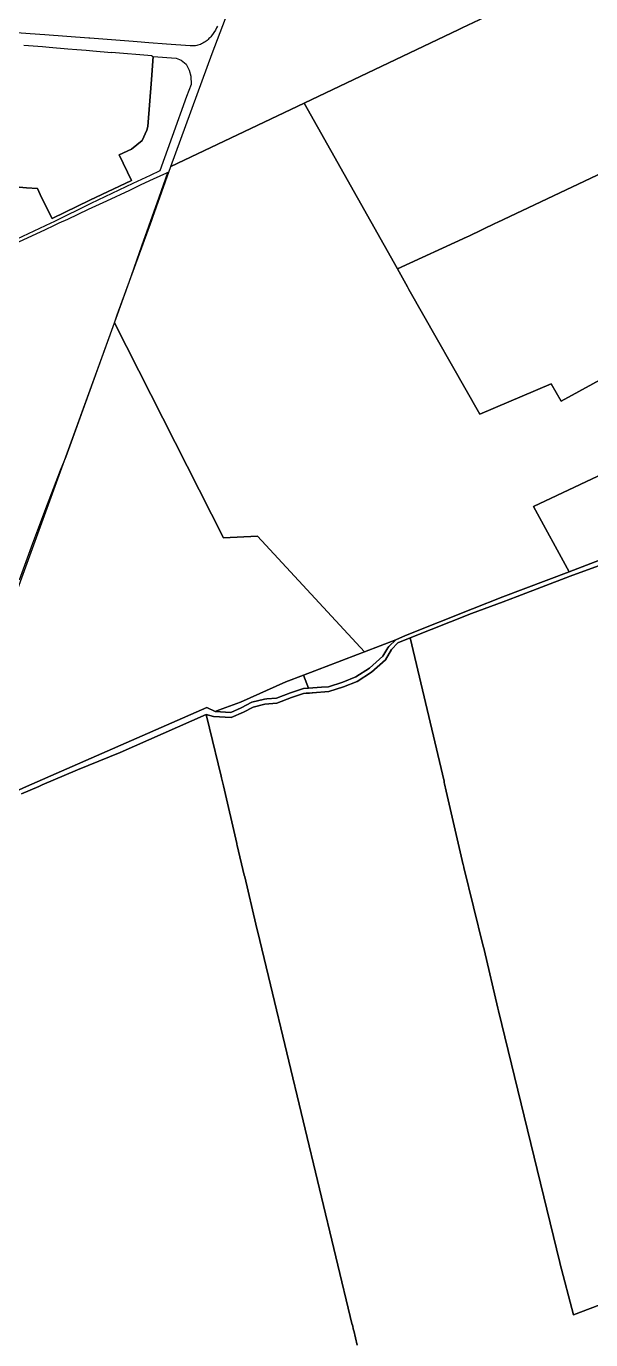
# Model space of a CAD drawing. Header units: metres. Extents: x 3 to 1005126, y 39 to 4383651.
# Drawn here: x 478435 to 479102, y 4361770 to 4363319 of the extents above; entities that cross this region are included whole.
import ezdxf

# ---------------------------------------------------------------- set-up
doc = ezdxf.new("R2010")
doc.units = ezdxf.units.M
doc.header["$MEASUREMENT"] = 0
doc.layers.add('TM_Llucmajor', color=7, linetype='Continuous')

msp = doc.modelspace()

# ---------------------------------------------------------------- linework, layer by layer
at = {"layer": 'TM_Llucmajor', "linetype": 'Continuous', "flags": 128}
for points in [[(478605.9, 4363153.8), (478654.7, 4363287.1), (478725.9, 4363474.6), (478727.9, 4363470.1), (478737.2, 4363457.3), (478754.7, 4363446.9), (478769.2, 4363430.9), (478786.6, 4363424), (478811.5, 4363418.9), (478825.7, 4363406.8), (478843.7, 4363400), (478874, 4363394.4), (478919.1, 4363384.4), (478937.4, 4363377), (478950.3, 4363374.8), (478968.5, 4363358.9), (478987.2, 4363342.4), (478992.4, 4363340.9), (478996.7, 4363339.7), (478949.9, 4363317.7), (478945.7, 4363315.8), (478763.5, 4363228.6), (478605.9, 4363153.8)], [(479076.2, 4362675.8), (479033.8, 4362752.8), (479171.5, 4362817.5), (479172.5, 4362818), (479238.4, 4362849.3), (479249.8, 4362854.7), (479250.8, 4362855.2), (479378.9, 4362916), (479382.5, 4362917.7), (479494.1, 4362971.4), (479545.3, 4362891.9), (479548.2, 4362887.5), (479469.2, 4362847), (479329.2, 4362780.5), (479329.1, 4362780.5), (479298.4, 4362763.5), (479273, 4362752.6), (479270.9, 4362751.7), (479221.4, 4362730.4), (479219.6, 4362729.7), (479164.8, 4362710), (479076.2, 4362675.8)], [(478768.3, 4362538.3), (478762.6, 4362553.7), (478871.6, 4362595.3), (478863.1, 4362587.6), (478863.1, 4362587.4), (478862.2, 4362586), (478856.3, 4362576), (478840.6, 4362562), (478824.4, 4362551.7), (478809, 4362545.3), (478792.2, 4362540.1), (478783.9, 4362539.4), (478768.3, 4362538.3)], [(478676.8, 4362509.8), (478658.3, 4362511), (478662.4, 4362512.5), (478688, 4362521.9), (478741.8, 4362545.8), (478762.6, 4362553.7), (478768.3, 4362538.3), (478762.4, 4362537.8), (478747.3, 4362533), (478730.7, 4362526.6), (478719.4, 4362525.8), (478716.6, 4362525.5), (478701.7, 4362521.7), (478689.1, 4362515), (478676.8, 4362509.8)]]:
    msp.add_lwpolyline(points, close=True, dxfattribs=at)
for points in [[(479282.4, 4363329.3), (479314.4, 4363275.5), (479329.9, 4363249.3), (479326.9, 4363247.6), (479326.3, 4363247.3), (479234.6, 4363203.3), (478991.1, 4363088), (478989.3, 4363087.1), (478957.5, 4363071.9), (478955.8, 4363071.1), (478955.5, 4363070.9), (478873.6, 4363033.1), (478873.6, 4363033.1), (478763.5, 4363228.6), (478945.7, 4363315.8), (478949.9, 4363317.7), (478996.7, 4363339.7)], [(478661.2, 4363319.7), (478659.9, 4363317.4), (478658.5, 4363315), (478654.1, 4363308.3), (478654, 4363308.2), (478653.1, 4363307), (478652.1, 4363305.9), (478651, 4363304.8), (478649.9, 4363303.7), (478648.8, 4363302.7), (478647.6, 4363301.8), (478646.3, 4363300.9), (478645, 4363300.1), (478643.6, 4363299.4), (478642.3, 4363298.7), (478640.9, 4363298.1), (478639.4, 4363297.6), (478637.9, 4363297.2), (478636.5, 4363296.8), (478634.9, 4363296.5), (478633.4, 4363296.3), (478631.9, 4363296.2), (478630.4, 4363296.2), (478628.8, 4363296.2), (478600.9, 4363298.2), (478580.1, 4363299.8), (478566.3, 4363300.9), (478561.6, 4363301.3), (478510.4, 4363305.2), (478509, 4363305.3), (478457.2, 4363309.2), (478457.2, 4363309.2), (478439.9, 4363310.5), (478387.2, 4363314.6)], [(478432.3, 4363297.1), (478454.3, 4363295.4), (478454.4, 4363295.4), (478462.3, 4363294.6), (478484.2, 4363292.8), (478495, 4363291.9), (478506.1, 4363291.1), (478514, 4363290.4), (478536.1, 4363288.6), (478536.1, 4363288.9), (478583.7, 4363284.9), (478583.7, 4363284), (478585.2, 4363283.8), (478585.2, 4363283.8), (478583.2, 4363256.8), (478579, 4363201), (478577.6, 4363196.8), (478572, 4363184.8), (478559.7, 4363174.6), (478544.8, 4363167.9), (478559.5, 4363137.5), (478510.2, 4363114.2), (478466.1, 4363092.5), (478454.6, 4363115), (478451.6, 4363120.8), (478448.5, 4363127.8), (478435.8, 4363128.9), (478413.7, 4363130.7)], [(478413.7, 4363130.7), (478435.8, 4363128.9), (478448.5, 4363127.8), (478451.6, 4363120.8), (478454.6, 4363115), (478466.1, 4363092.5), (478510.2, 4363114.2), (478559.5, 4363137.5), (478544.8, 4363167.9), (478559.7, 4363174.6), (478572, 4363184.8), (478577.6, 4363196.8), (478579, 4363201), (478583.2, 4363256.8), (478585.2, 4363283.8), (478612.1, 4363281.6), (478618.3, 4363279.4), (478623.9, 4363274.7), (478627.7, 4363267.6), (478629.7, 4363260.6), (478629.8, 4363250.8), (478624.5, 4363236.5), (478607.5, 4363189.5), (478593.1, 4363148.9), (478581.5, 4363143.4), (478561.2, 4363133.8), (478511.5, 4363110.3), (478467.9, 4363088.8), (478464.3, 4363087.1), (478417.5, 4363065)], [(479171.5, 4362817.5), (479033.8, 4362752.8), (479076.2, 4362675.8), (478997.9, 4362646), (478962, 4362631.9), (478882.8, 4362600.4), (478871.6, 4362595.3), (478834.5, 4362581.1), (478708.4, 4362717.8), (478708.4, 4362717.8), (478668.2, 4362715.8), (478539.4, 4362969.5), (478542.8, 4362978.9), (478583.5, 4363090.8), (478584.7, 4363094), (478605.9, 4363153.8), (478763.5, 4363228.6), (478873.6, 4363033.1), (478885.2, 4363012), (478886.9, 4363009), (478970.5, 4362861.9), (479054.7, 4362897.4), (479066.6, 4362877), (479162.1, 4362929.2)], [(479162.1, 4362929.2), (479066.6, 4362877), (479054.7, 4362897.4), (478970.5, 4362861.9), (478886.9, 4363009), (478885.2, 4363012), (478873.6, 4363033.1), (478955.5, 4363070.9), (478955.8, 4363071.1), (478957.5, 4363071.9), (478989.3, 4363087.1), (478991.1, 4363088), (479234.6, 4363203.3)], [(478422.3, 4363063.1), (478457.2, 4363079.4), (478468.7, 4363084.8), (478474.3, 4363087.4), (478484.2, 4363092), (478508.8, 4363103.5), (478530.3, 4363113.6), (478557.5, 4363126.2), (478570.2, 4363132.2), (478571.1, 4363132.6), (478585.6, 4363139.4), (478601.1, 4363146.6), (478602.2, 4363147.2), (478601.9, 4363146.3), (478601.9, 4363146.3), (478591.6, 4363117.3), (478579.5, 4363083.2), (478571.4, 4363060), (478556.2, 4363017), (478554.7, 4363012.8), (478542.8, 4362978.9), (478486.7, 4362824.3), (478481.9, 4362811.5), (478475.2, 4362795.4), (478457, 4362746.7), (478442.8, 4362709), (478427.1, 4362665.7)], [(478419.1, 4362638.2), (478486.7, 4362824.3), (478539.4, 4362969.5), (478668.2, 4362715.8), (478708.4, 4362717.8), (478834.5, 4362581.1), (478762.6, 4362553.7), (478741.8, 4362545.8), (478688, 4362521.9), (478662.4, 4362512.5), (478658.3, 4362511), (478648.4, 4362515.6), (478435.5, 4362422.3), (478419, 4362415)], [(478419, 4362415), (478435.5, 4362422.3), (478648.4, 4362515.6), (478658.3, 4362511), (478676.8, 4362509.8), (478689.1, 4362515), (478701.7, 4362521.7), (478716.6, 4362525.5), (478719.4, 4362525.8), (478730.7, 4362526.6), (478747.3, 4362533), (478762.4, 4362537.8), (478768.3, 4362538.3), (478783.9, 4362539.4), (478792.2, 4362540.1), (478809, 4362545.3), (478824.4, 4362551.7), (478840.6, 4362562), (478856.3, 4362576), (478862.2, 4362586), (478863.1, 4362587.4), (478863.1, 4362587.6), (478871.6, 4362595.3), (478882.8, 4362600.4), (478962, 4362631.9), (478997.9, 4362646), (479076.2, 4362675.8), (479164.8, 4362710)], [(479161.5, 4362701.2), (479077.1, 4362670.4), (479014.6, 4362646.5), (478998.2, 4362640.2), (478960.9, 4362626.4), (478888.4, 4362597.6), (478873.8, 4362591.9), (478866.3, 4362583.9), (478859.3, 4362571.9), (478842.8, 4362557.2), (478825.9, 4362546.3), (478809.9, 4362539.8), (478792.3, 4362534.4), (478773.1, 4362532.9), (478772.6, 4362532.9), (478769.6, 4362532.6), (478765.8, 4362532.4), (478762.5, 4362532.1), (478748.2, 4362527.2), (478731.2, 4362520.6), (478716.8, 4362519.6), (478703, 4362516), (478691.7, 4362510.1), (478677, 4362503.7), (478656.3, 4362505), (478647.6, 4362507.5), (478546.1, 4362462.4), (478495.8, 4362441.9), (478454.1, 4362424.4), (478450, 4362422.5), (478429.6, 4362413.6)], [(479196.1, 4361842.5), (479081.3, 4361799), (479065.1, 4361860.2), (479065, 4361860.7), (478992.8, 4362157.5), (478992, 4362160.9), (478975.7, 4362229.9), (478975.6, 4362230.3), (478974.9, 4362232.9), (478974.7, 4362234), (478951.9, 4362326.6), (478951.3, 4362329), (478951.1, 4362330), (478931.1, 4362416.9), (478929.1, 4362425.5), (478928.7, 4362427.1), (478928.4, 4362428.7), (478928.4, 4362428.7), (478888.4, 4362597.6), (478960.9, 4362626.4), (478998.2, 4362640.2), (479014.6, 4362646.5), (479077.1, 4362670.4), (479161.5, 4362701.2)], [(478826, 4361763.2), (478821.8, 4361780.3), (478821.7, 4361780.7), (478820.2, 4361787), (478820.1, 4361787.3), (478723.7, 4362188.2), (478711, 4362240.8), (478706.4, 4362260), (478693.1, 4362315.6), (478692.5, 4362317.9), (478684.2, 4362352.7), (478683.9, 4362354.3), (478683.7, 4362355.1), (478668, 4362423.1), (478665.8, 4362432.6), (478665.4, 4362434.5), (478651.6, 4362491), (478647.6, 4362507.5), (478647.6, 4362507.5), (478656.3, 4362505), (478677, 4362503.7), (478691.7, 4362510.1), (478703, 4362516), (478716.8, 4362519.6), (478731.2, 4362520.6), (478748.2, 4362527.2), (478762.5, 4362532.1), (478765.8, 4362532.4), (478769.6, 4362532.6), (478772.6, 4362532.9), (478773.1, 4362532.9), (478792.3, 4362534.4), (478809.9, 4362539.8), (478825.9, 4362546.3), (478842.8, 4362557.2), (478859.3, 4362571.9), (478866.3, 4362583.9), (478873.8, 4362591.9), (478888.4, 4362597.6), (478928.4, 4362428.7), (478928.7, 4362427.1), (478929.1, 4362425.5), (478931.1, 4362416.9), (478951.1, 4362330), (478951.3, 4362329), (478951.9, 4362326.6), (478974.7, 4362234), (478974.9, 4362232.9), (478975.6, 4362230.3), (478975.7, 4362229.9), (478992, 4362160.9), (478992.8, 4362157.5), (479065, 4361860.7), (479065.1, 4361860.2), (479081.3, 4361799), (479196.1, 4361842.5)], [(478429.6, 4362413.6), (478450, 4362422.5), (478454.1, 4362424.4), (478495.8, 4362441.9), (478546.1, 4362462.4), (478647.6, 4362507.5), (478651.6, 4362491), (478665.4, 4362434.5), (478665.8, 4362432.6), (478668, 4362423.1), (478683.7, 4362355.1), (478683.9, 4362354.3), (478684.2, 4362352.7), (478692.5, 4362317.9), (478693.1, 4362315.6), (478706.4, 4362260), (478711, 4362240.8), (478723.7, 4362188.2), (478820.1, 4361787.3), (478820.2, 4361787), (478821.7, 4361780.7), (478821.8, 4361780.3), (478826, 4361763.2)]]:
    msp.add_lwpolyline(points, dxfattribs=at)

doc.saveas('drawing.dxf')
